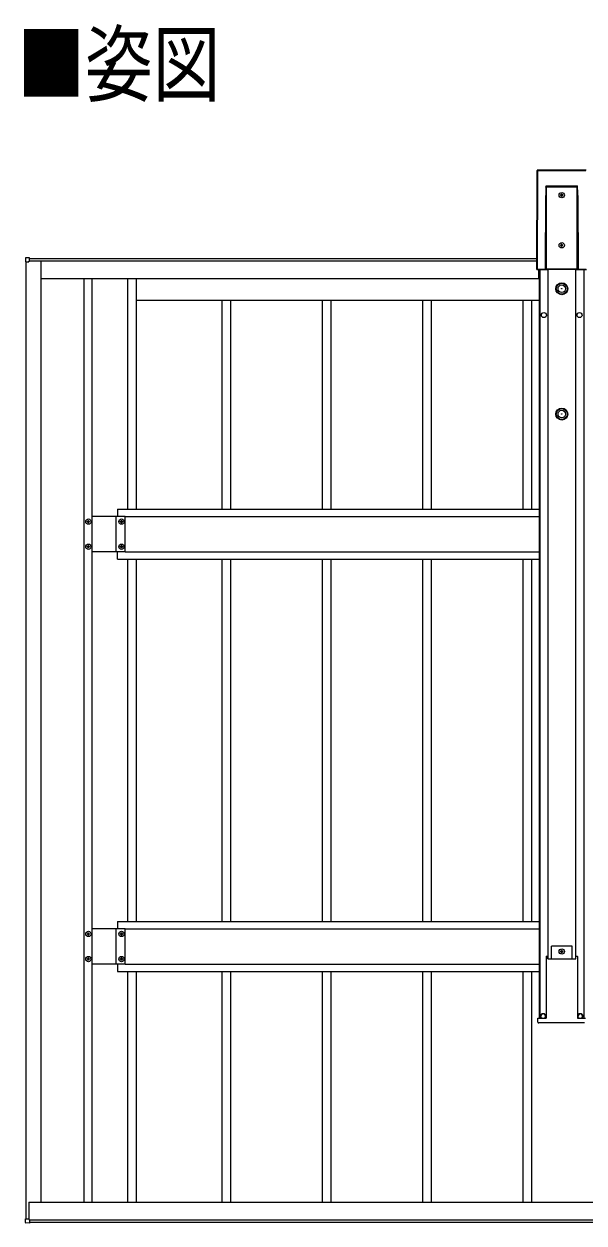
# Model space of a CAD drawing. Units: millimetres, scale not verified. Extents: x -10512 to 10512, y -7425 to 7425.
# Drawn here: x -3267 to -2150, y 296 to 2687 of the extents above; entities that cross this region are included whole.
import ezdxf
from ezdxf.enums import TextEntityAlignment as Align

# ---------------------------------------------------------------- set-up
doc = ezdxf.new("R2010")
doc.units = ezdxf.units.MM
doc.header["$LTSCALE"] = 30
doc.layers.add('0-2_USER1', color=3, linetype='Continuous')
doc.layers.add('0-4_YKK_A1', color=4, linetype='Continuous')
doc.styles.add('ＭＳ ゴシック', font='')
doc.styles.get('ＭＳ ゴシック').set_extended_font_data('MS Gothic')

msp = doc.modelspace()

# ---------------------------------------------------------------- linework, layer by layer
at = {"layer": '0-4_YKK_A1'}
for p, q in [((-2243.71, 2394.79), (-2244.34, 2197.65)), ((-2243.85, 2198.13), (-2243.23, 2394.31)), ((-2243.7, 2394.79), (-2243.71, 2394.79)), ((-2243.23, 2394.31), (-2243.7, 2394.79)), ((-2242.73, 2394.28), (-2243.36, 2198.1)), ((-2145.7, 2395.29), (-2243.21, 2395.29)), ((-2243.21, 2395.29), (-2243.21, 2395.28)), ((-2243.21, 2395.28), (-2242.73, 2394.81)), ((-2145.7, 2395.28), (-2243.21, 2395.28)), ((-2242.73, 2394.81), (-2146.17, 2394.81)), ((-2242.73, 2394.81), (-2242.73, 2394.28)), ((-2146.17, 2394.28), (-2242.73, 2394.28)), ((-2226.98, 2198.21), (-2226.51, 2344.99)), ((-2226.01, 2344.97), (-2226.48, 2198.18)), ((-2226.01, 2198.65), (-2226.01, 2344.97)), ((-2225.51, 2364.2), (-2163.39, 2364.2)), ((-2163.39, 2361.58), (-2225.51, 2361.58)), ((-2225.51, 2361.58), (-2225.51, 2198.65)), ((-2193.97, 2347.06), (-2193.97, 2348.02)), ((-2163.39, 2198.65), (-2163.39, 2361.58)), ((-2162.89, 2344.97), (-2162.89, 2198.65)), ((-2162.42, 2198.18), (-2162.89, 2344.97)), ((-2162.39, 2344.99), (-2161.92, 2198.21)), ((-2193.97, 2247.06), (-2193.97, 2248.02)), ((-3255.95, 2220.98), (-3263.48, 2220.51)), ((-3263.48, 2212.78), (-3257.77, 2212.78)), ((-3262.45, 303.75), (-3262.45, 2212.78)), ((-3257.77, 2212.78), (-3257.45, 2212.78)), ((-3257.45, 2212.78), (-3257.45, 2213.98)), ((-3232.45, 2213.96), (-3257.45, 2213.96)), ((-3256.95, 2213.96), (-3256.95, 2214.28)), ((-3255.95, 2220.48), (-3255.95, 2220.98)), ((-3255.95, 2214.58), (-3255.95, 2220.48)), ((-3255.95, 2219.46), (-2244.27, 2219.46)), ((-3255.95, 2214.46), (-2244.28, 2214.46)), ((-3253.95, 2214.44), (-2244.28, 2214.44)), ((-3253.95, 2214.44), (-3253.95, 2213.96)), ((-3232.45, 337.05), (-3232.45, 2213.96)), ((-3232.45, 2179.46), (-2240.45, 2179.46)), ((-3147.45, 2179.46), (-3147.45, 337.05)), ((-3131.45, 2179.46), (-3131.45, 337.05)), ((-3060.45, 2179.46), (-3060.45, 1719.47)), ((-3043.45, 2179.46), (-3043.45, 1719.47)), ((-2244.34, 2197.64), (-2244.34, 2197.65)), ((-2243.36, 2197.63), (-2243.84, 2197.14)), ((-2243.84, 2197.14), (-2223.08, 2197.14)), ((-2243.84, 2197.14), (-2223.08, 2197.14)), ((-2243.84, 2197.14), (-2243.84, 2197.14)), ((-2243.36, 2198.1), (-2226.97, 2198.1)), ((-2243.36, 2198.1), (-2243.36, 2197.63)), ((-2226.04, 2197.63), (-2243.36, 2197.63)), ((-2240.45, 2179.47), (-2240.45, 2197.14)), ((-2240.45, 2179.46), (-2240.45, 2197.14)), ((-2240.45, 2194.47), (-2239.45, 2194.47)), ((-2239.45, 2197.14), (-2239.45, 704.03)), ((-2238.25, 2197.14), (-2238.25, 704.03)), ((-2226.48, 2198.18), (-2226.01, 2198.65)), ((-2225.51, 2198.15), (-2226.04, 2197.63)), ((-2225.51, 2198.65), (-2163.39, 2198.65)), ((-2225.51, 2198.65), (-2225.51, 2198.15)), ((-2163.39, 2198.15), (-2225.51, 2198.15)), ((-2223.08, 2197.14), (-2222.83, 2198.03)), ((-2222.83, 2198.03), (-2165.95, 2198.03)), ((-2221.95, 2198.03), (-2221.95, 822.2)), ((-2166.95, 2198.03), (-2166.95, 822.2)), ((-2165.95, 2198.03), (-2165.7, 2197.14)), ((-2165.7, 2197.14), (-2145.06, 2197.14)), ((-2165.7, 2197.14), (-2145.06, 2197.14)), ((-2163.39, 2198.65), (-2163.39, 2198.15)), ((-2162.86, 2197.63), (-2163.39, 2198.15)), ((-2162.89, 2198.65), (-2162.42, 2198.18)), ((-2145.55, 2197.63), (-2162.86, 2197.63)), ((-2161.93, 2198.1), (-2145.55, 2198.1)), ((-2150.65, 2197.14), (-2150.65, 704.03)), ((-3043.45, 2136.47), (-2856.35, 2136.47)), ((-2871.45, 1719.47), (-2871.45, 2136.47)), ((-2871.45, 2136.47), (-2656.35, 2136.47)), ((-2854.45, 1719.47), (-2854.45, 2136.47)), ((-2671.45, 1719.47), (-2671.45, 2136.47)), ((-2671.45, 2136.47), (-2456.35, 2136.47)), ((-2654.45, 1719.47), (-2654.45, 2136.47)), ((-2471.45, 1719.47), (-2471.45, 2136.47)), ((-2471.45, 2136.47), (-2256.35, 2136.47)), ((-2454.45, 1719.47), (-2454.45, 2136.47)), ((-2271.45, 1719.47), (-2271.45, 2136.47)), ((-2271.45, 2136.47), (-2239.45, 2136.47)), ((-2254.45, 1719.47), (-2254.45, 2136.47)), ((-3065.45, 1704.97), (-3131.45, 1704.97)), ((-3065.45, 1704.97), (-3131.45, 1704.97)), ((-3082.95, 1633.97), (-3082.95, 1704.97)), ((-3082.95, 1633.97), (-3082.95, 1704.97)), ((-3080.45, 1719.47), (-3080.45, 1704.97)), ((-3080.45, 1719.47), (-2239.45, 1719.47)), ((-3065.45, 1633.97), (-3065.45, 1704.97)), ((-3065.45, 1633.97), (-3065.45, 1704.97)), ((-3065.45, 1704.47), (-2239.45, 1704.47)), ((-3138.93, 1695.91), (-3138.93, 1696.87)), ((-3072.93, 1695.91), (-3072.93, 1696.87)), ((-3138.93, 1645.91), (-3138.93, 1646.87)), ((-3065.45, 1633.97), (-3131.45, 1633.97)), ((-3065.45, 1633.97), (-3131.45, 1633.97)), ((-3080.45, 1619.47), (-3080.45, 1633.97)), ((-3072.93, 1645.91), (-3072.93, 1646.87)), ((-3065.45, 1634.47), (-2239.45, 1634.47)), ((-3080.45, 1619.47), (-2239.45, 1619.47)), ((-3060.45, 1619.47), (-3060.45, 897.05)), ((-3043.45, 1619.47), (-3043.45, 897.05)), ((-2871.45, 897.05), (-2871.45, 1619.47)), ((-2854.45, 897.05), (-2854.45, 1619.47)), ((-2671.45, 897.05), (-2671.45, 1619.47)), ((-2654.45, 897.05), (-2654.45, 1619.47)), ((-2471.45, 897.05), (-2471.45, 1619.47)), ((-2454.45, 897.05), (-2454.45, 1619.47)), ((-2271.45, 897.05), (-2271.45, 1619.47)), ((-2254.45, 897.05), (-2254.45, 1619.47)), ((-3080.45, 897.05), (-3080.45, 882.55)), ((-3080.45, 897.05), (-2239.45, 897.05)), ((-3138.93, 873.49), (-3138.93, 874.45)), ((-3065.45, 882.55), (-3131.45, 882.55)), ((-3082.95, 811.55), (-3082.95, 882.55)), ((-3072.93, 873.49), (-3072.93, 874.45)), ((-3065.45, 811.55), (-3065.45, 882.55)), ((-3065.45, 882.05), (-2239.45, 882.05)), ((-2173.95, 848.03), (-2214.95, 848.03)), ((-2214.95, 822.2), (-2214.95, 848.03)), ((-2193.97, 838.47), (-2193.97, 839.43)), ((-2173.95, 822.2), (-2173.95, 848.03)), ((-3138.93, 823.49), (-3138.93, 824.45)), ((-3072.93, 823.49), (-3072.93, 824.45)), ((-2225.7, 827.39), (-2225.7, 704.18)), ((-2225.34, 827.53), (-2225.69, 827.53)), ((-2225.34, 827.53), (-2224.84, 827.53)), ((-2224.84, 827.53), (-2222.8, 827.53)), ((-2222.49, 822.2), (-2222.8, 827.53)), ((-2166.1, 827.53), (-2164.06, 827.53)), ((-2164.06, 827.53), (-2163.56, 827.53)), ((-2163.56, 827.53), (-2163.21, 827.53)), ((-2163.2, 827.39), (-2163.2, 704.18)), ((-3065.45, 811.55), (-3131.45, 811.55)), ((-3080.45, 811.55), (-3080.45, 797.05)), ((-3080.45, 797.05), (-2239.45, 797.05)), ((-3065.45, 812.05), (-2239.45, 812.05)), ((-3060.45, 797.05), (-3060.45, 337.05)), ((-3043.45, 797.05), (-3043.45, 337.05)), ((-2871.45, 337.05), (-2871.45, 797.05)), ((-2854.45, 337.05), (-2854.45, 797.05)), ((-2671.45, 337.05), (-2671.45, 797.05)), ((-2654.45, 337.05), (-2654.45, 797.05)), ((-2471.45, 337.05), (-2471.45, 797.05)), ((-2454.45, 337.05), (-2454.45, 797.05)), ((-2271.45, 337.05), (-2271.45, 797.05)), ((-2254.45, 337.05), (-2254.45, 797.05)), ((-2241.82, 704.03), (-2226.81, 704.03)), ((-2226.28, 694.53), (-2239.86, 694.53)), ((-2235.95, 704.03), (-2235.95, 708.03)), ((-2226.95, 704.03), (-2226.95, 708.03)), ((-2226.81, 704.03), (-2225.81, 704.03)), ((-2224.79, 694.53), (-2226.28, 694.53)), ((-2225.71, 704.03), (-2225.81, 704.03)), ((-2224.41, 694.53), (-2224.79, 694.53)), ((-2164.49, 694.53), (-2224.41, 694.53)), ((-2164.11, 694.53), (-2164.49, 694.53)), ((-2162.62, 694.53), (-2164.11, 694.53)), ((-2163.19, 704.03), (-2163.09, 704.03)), ((-2163.09, 704.03), (-2162.09, 704.03)), ((-2149.04, 694.53), (-2162.62, 694.53)), ((-2162.09, 704.03), (-2147.08, 704.03)), ((-2161.95, 704.03), (-2161.95, 708.03)), ((-2152.95, 704.03), (-2152.95, 708.03)), ((-3256.95, 337.05), (1717.55, 337.05)), ((-3256.95, 337.05), (-3256.95, 302.25)), ((-3263.48, 303.75), (-3257.77, 303.75)), ((-3255.95, 295.55), (-3263.48, 296.01)), ((-3257.77, 303.75), (-3257.45, 303.75)), ((-3257.45, 303.75), (-3257.45, 302.55)), ((-3257.45, 303.75), (-3257.45, 302.55)), ((-3256.95, 302.55), (-3257.45, 302.55)), ((-3255.95, 302.05), (1741.05, 302.05)), ((-3255.95, 301.95), (-3255.95, 296.04)), ((-3255.95, 297.05), (1741.05, 297.05)), ((-3255.95, 296.04), (-3255.95, 295.55))]:
    msp.add_line(p, q, dxfattribs=at)
for points in [[(-2243.7, 2394.79), (-2244.34, 2197.64), (-2243.85, 2198.13)], [(-2225.87, 2361.61), (-2225.6, 2363.59), (-2225.51, 2364.16), (-2225.51, 2364.2)], [(-2225.51, 2361.58), (-2225.53, 2361.58), (-2225.56, 2361.58), (-2225.58, 2361.58), (-2225.6, 2361.58), (-2225.63, 2361.58), (-2225.65, 2361.58), (-2225.67, 2361.58), (-2225.69, 2361.58)], [(-2195.89, 2346.1), (-2196.85, 2346.1), (-2196.85, 2345.14), (-2195.89, 2345.14)], [(-2193.97, 2348.02), (-2194.93, 2348.02), (-2194.93, 2347.06)], [(-2194.93, 2344.18), (-2194.93, 2343.22), (-2193.97, 2343.22), (-2193.97, 2344.18)], [(-2193.01, 2345.14), (-2192.05, 2345.14), (-2192.05, 2346.1), (-2193.01, 2346.1)], [(-2163.21, 2361.58), (-2163.35, 2363.58), (-2163.39, 2364.16), (-2163.39, 2364.2)], [(-2163.39, 2361.58), (-2163.37, 2361.58), (-2163.34, 2361.58), (-2163.32, 2361.58), (-2163.3, 2361.58), (-2163.28, 2361.58), (-2163.25, 2361.58), (-2163.23, 2361.58), (-2163.21, 2361.58)], [(-2195.89, 2246.1), (-2196.85, 2246.1), (-2196.85, 2245.14), (-2195.89, 2245.14)], [(-2193.97, 2248.02), (-2194.93, 2248.02), (-2194.93, 2247.06)], [(-2194.93, 2244.18), (-2194.93, 2243.22), (-2193.97, 2243.22), (-2193.97, 2244.18)], [(-2193.01, 2245.14), (-2192.05, 2245.14), (-2192.05, 2246.1), (-2193.01, 2246.1)], [(-3263.95, 2220.02), (-3263.95, 2212.78), (-3263.48, 2212.78)], [(-3257.15, 2214.28), (-3255.95, 2214.28), (-3255.95, 2214.58)], [(-2225.51, 2198.65), (-2225.6, 2198.65), (-2225.69, 2198.65), (-2225.78, 2198.65), (-2225.85, 2198.65), (-2225.92, 2198.65), (-2225.96, 2198.65), (-2226, 2198.65), (-2226.01, 2198.65)], [(-2163.39, 2198.65), (-2163.3, 2198.65), (-2163.21, 2198.65), (-2163.12, 2198.65), (-2163.05, 2198.65), (-2162.99, 2198.65), (-2162.94, 2198.65), (-2162.91, 2198.65), (-2162.89, 2198.65)], [(-3139.89, 1693.99), (-3140.85, 1693.99), (-3140.85, 1694.95), (-3139.89, 1694.95)], [(-3138.93, 1696.87), (-3137.97, 1696.87), (-3137.97, 1695.91)], [(-3137.97, 1693.03), (-3137.97, 1692.07), (-3138.93, 1692.07), (-3138.93, 1693.03)], [(-3137.01, 1694.95), (-3136.05, 1694.95), (-3136.05, 1693.99), (-3137.01, 1693.99)], [(-3073.89, 1693.99), (-3074.85, 1693.99), (-3074.85, 1694.95), (-3073.89, 1694.95)], [(-3072.93, 1696.87), (-3071.97, 1696.87), (-3071.97, 1695.91)], [(-3071.97, 1693.03), (-3071.97, 1692.07), (-3072.93, 1692.07), (-3072.93, 1693.03)], [(-3071.01, 1694.95), (-3070.05, 1694.95), (-3070.05, 1693.99), (-3071.01, 1693.99)], [(-3139.89, 1643.99), (-3140.85, 1643.99), (-3140.85, 1644.95), (-3139.89, 1644.95)], [(-3138.93, 1646.87), (-3137.97, 1646.87), (-3137.97, 1645.91)], [(-3137.97, 1643.03), (-3137.97, 1642.07), (-3138.93, 1642.07), (-3138.93, 1643.03)], [(-3137.01, 1644.95), (-3136.05, 1644.95), (-3136.05, 1643.99), (-3137.01, 1643.99)], [(-3073.89, 1643.99), (-3074.85, 1643.99), (-3074.85, 1644.95), (-3073.89, 1644.95)], [(-3072.93, 1646.87), (-3071.97, 1646.87), (-3071.97, 1645.91)], [(-3071.97, 1643.03), (-3071.97, 1642.07), (-3072.93, 1642.07), (-3072.93, 1643.03)], [(-3071.01, 1644.95), (-3070.05, 1644.95), (-3070.05, 1643.99), (-3071.01, 1643.99)], [(-3139.89, 871.57), (-3140.85, 871.57), (-3140.85, 872.53), (-3139.89, 872.53)], [(-3138.93, 874.45), (-3137.97, 874.45), (-3137.97, 873.49)], [(-3137.97, 870.61), (-3137.97, 869.65), (-3138.93, 869.65), (-3138.93, 870.61)], [(-3137.01, 872.53), (-3136.05, 872.53), (-3136.05, 871.57), (-3137.01, 871.57)], [(-3073.89, 871.57), (-3074.85, 871.57), (-3074.85, 872.53), (-3073.89, 872.53)], [(-3072.93, 874.45), (-3071.97, 874.45), (-3071.97, 873.49)], [(-3071.97, 870.61), (-3071.97, 869.65), (-3072.93, 869.65), (-3072.93, 870.61)], [(-3071.01, 872.53), (-3070.05, 872.53), (-3070.05, 871.57), (-3071.01, 871.57)], [(-2195.89, 837.51), (-2196.85, 837.51), (-2196.85, 836.55), (-2195.89, 836.55)], [(-2193.97, 839.43), (-2194.93, 839.43), (-2194.93, 838.47)], [(-2193.01, 836.55), (-2192.05, 836.55), (-2192.05, 837.51), (-2193.01, 837.51)], [(-3139.89, 821.57), (-3140.85, 821.57), (-3140.85, 822.53), (-3139.89, 822.53)], [(-3138.93, 824.45), (-3137.97, 824.45), (-3137.97, 823.49)], [(-3137.97, 820.61), (-3137.97, 819.65), (-3138.93, 819.65), (-3138.93, 820.61)], [(-3137.01, 822.53), (-3136.05, 822.53), (-3136.05, 821.57), (-3137.01, 821.57)], [(-3073.89, 821.57), (-3074.85, 821.57), (-3074.85, 822.53), (-3073.89, 822.53)], [(-3072.93, 824.45), (-3071.97, 824.45), (-3071.97, 823.49)], [(-3071.97, 820.61), (-3071.97, 819.65), (-3072.93, 819.65), (-3072.93, 820.61)], [(-3071.01, 822.53), (-3070.05, 822.53), (-3070.05, 821.57), (-3071.01, 821.57)], [(-2222.49, 822.2), (-2166.41, 822.2), (-2166.1, 827.53)], [(-2194.93, 835.59), (-2194.93, 834.63), (-2193.97, 834.63), (-2193.97, 835.59)], [(-2241.86, 696.41), (-2242.32, 704.03), (-2241.82, 704.03)], [(-3263.95, 296.51), (-3263.95, 303.75), (-3263.48, 303.75)], [(-3257.15, 302.25), (-3255.95, 302.25), (-3255.95, 301.95)]]:
    msp.add_lwpolyline(points, dxfattribs=at)
for centre, radius in [((-2194.45, 2345.62), 5.3), ((-2194.45, 2245.62), 5.3), ((-2194.39, 2159.11), 12), ((-2194.39, 2159.11), 10.88), ((-2194.39, 2159.11), 7.48), ((-2194.39, 2159.11), 0.5), ((-2229.95, 2106.47), 5), ((-2158.95, 2106.47), 5), ((-2194.39, 1909.11), 12), ((-2194.39, 1909.11), 10.88), ((-2194.39, 1909.11), 7.48), ((-2194.39, 1909.11), 0.5), ((-3138.45, 1694.47), 5.3), ((-3072.45, 1694.47), 5.3), ((-3138.45, 1644.47), 5.3), ((-3072.45, 1644.47), 5.3), ((-3138.45, 872.05), 5.3), ((-3072.45, 872.05), 5.3), ((-2194.45, 837.03), 5.3), ((-3138.45, 822.05), 5.3), ((-3072.45, 822.05), 5.3), ((-2231.45, 708.53), 5), ((-2157.45, 708.53), 5)]:
    msp.add_circle(centre, radius, dxfattribs=at)
for centre, radius, start, end in [((-2243.21, 2394.79), 0.5, 90, 179.81634), ((-2243.2, 2394.78), 0.501, 90.24971, 179.75029), ((-2242.72, 2394.3), 0.501, 90.24971, 179.75029), ((-2242.83, 2397.04), 2.76, 261.80183, 272.1952), ((-2226.4, 2342.24), 2.76, 81.80183, 92.1952), ((-2227.08, 2352.61), 9.09, 81.20266, 82.35702), ((-1784.13, 2331.62), 442.57, 175.77814, 176.1178), ((-2195.89, 2347.06), 0.96, 270, 0), ((-2195.89, 2344.18), 0.96, 0, 90), ((-2193.01, 2347.06), 0.96, 180, 270), ((-2193.01, 2344.18), 0.96, 90, 180), ((-2462.13, 2320.62), 301.89, 7.80423, 8.30085), ((-2161.82, 2352.61), 9.09, 97.64298, 98.79734), ((-2162.5, 2342.24), 2.76, 87.8048, 98.19817), ((-2195.89, 2247.06), 0.96, 270, 0), ((-2195.89, 2244.18), 0.96, 0, 90), ((-2193.01, 2247.06), 0.96, 180, 270), ((-2193.01, 2244.18), 0.96, 90, 180), ((-3263.45, 2220.02), 0.5, 93.5, 180), ((-3257.15, 2213.98), 0.3, 90, 180), ((-2243.84, 2197.64), 0.5, 179.81634, 270), ((-2243.83, 2197.65), 0.501, 180.24971, 269.75029), ((-2243.46, 2200.86), 2.76, 261.80183, 272.1952), ((-2243.35, 2198.13), 0.501, 180.24971, 269.75029), ((-2226.87, 2195.45), 2.76, 81.80183, 92.1952), ((-2226.57, 2195.34), 2.79, 88.18282, 98.39155), ((-2225.51, 2198.66), 0.501, 180.24971, 269.75029), ((-2163.39, 2198.66), 0.501, 270.24971, 359.75029), ((-2162.03, 2195.45), 2.76, 87.8048, 98.19817), ((-2162.33, 2195.34), 2.79, 81.60845, 91.81718), ((-3139.89, 1695.91), 0.96, 270, 0), ((-3139.89, 1693.03), 0.96, 0, 90), ((-3137.01, 1695.91), 0.96, 180, 270), ((-3137.01, 1693.03), 0.96, 90, 180), ((-3073.89, 1695.91), 0.96, 270, 0), ((-3073.89, 1693.03), 0.96, 0, 90), ((-3071.01, 1695.91), 0.96, 180, 270), ((-3071.01, 1693.03), 0.96, 90, 180), ((-3139.89, 1645.91), 0.96, 270, 0), ((-3139.89, 1643.03), 0.96, 0, 90), ((-3137.01, 1645.91), 0.96, 180, 270), ((-3137.01, 1643.03), 0.96, 90, 180), ((-3073.89, 1645.91), 0.96, 270, 0), ((-3073.89, 1643.03), 0.96, 0, 90), ((-3071.01, 1645.91), 0.96, 180, 270), ((-3071.01, 1643.03), 0.96, 90, 180), ((-3139.89, 873.49), 0.96, 270, 0), ((-3139.89, 870.61), 0.96, 0, 90), ((-3137.01, 873.49), 0.96, 180, 270), ((-3137.01, 870.61), 0.96, 90, 180), ((-3073.89, 873.49), 0.96, 270, 0), ((-3073.89, 870.61), 0.96, 0, 90), ((-3071.01, 873.49), 0.96, 180, 270), ((-3071.01, 870.61), 0.96, 90, 180), ((-2195.89, 838.47), 0.96, 270, 0), ((-2193.01, 838.47), 0.96, 180, 270), ((-3139.89, 823.49), 0.96, 270, 0), ((-3139.89, 820.61), 0.96, 0, 90), ((-3137.01, 823.49), 0.96, 180, 270), ((-3137.01, 820.61), 0.96, 90, 180), ((-3073.89, 823.49), 0.96, 270, 0), ((-3073.89, 820.61), 0.96, 0, 90), ((-3071.01, 823.49), 0.96, 180, 270), ((-3071.01, 820.61), 0.96, 90, 180), ((-2195.89, 835.59), 0.96, 0, 90), ((-2193.01, 835.59), 0.96, 90, 180), ((-2239.86, 696.53), 2, 183.5, 270), ((-2231.45, 708.03), 4.5, 90, 180), ((-2231.45, 708.03), 4.5, 0, 90), ((-2157.45, 708.03), 4.5, 90, 180), ((-2157.45, 708.03), 4.5, 0, 90), ((-3263.45, 296.51), 0.5, 180, 266.5), ((-3257.15, 302.55), 0.3, 180, 270)]:
    msp.add_arc(centre, radius, start, end, dxfattribs=at)
for centre, major_axis, ratio, start_param, end_param in [((-2225.51, 2343.83), (0, -19.08), 0.052413, 3.5123474, 4.6513024), ((-2225.51, 2343.8), (0, -19.08), 0.026207, 3.5123474, 4.6513024), ((-2222.42, 2361.58), (0, -50), 0.061774, 4.6600291, 4.7123946), ((-2166.48, 2361.58), (0, -50), 0.061774, 1.5707907, 1.6231562), ((-2163.39, 2343.8), (0, -19.08), 0.026207, 1.6318829, 2.7708379), ((-2163.39, 2343.83), (0, -19.08), 0.052413, 1.6318829, 2.7708379), ((-2225.98, 2198.21), (-0.543, -0.848), 0.992387, 5.2824884, 5.3922079), ((-2226.04, 2198.13), (0.941, -0.042), 0.529688, 3.2789358, 4.7362857), ((-2225.98, 2198.19), (-0.293, -0.417), 0.981557, 5.3232786, 5.4329981), ((-2226.04, 2198.13), (0.185, -0.478), 0.839234, 4.3937254, 5.8510754), ((-2162.86, 2198.13), (-0.185, -0.478), 0.839234, 0.4321099, 1.8894599), ((-2162.86, 2198.13), (0.941, 0.042), 0.529688, 4.6884922, 6.1458421), ((-2162.92, 2198.19), (0.293, -0.417), 0.981557, 0.8501872, 0.9599067), ((-2162.92, 2198.21), (0.543, -0.848), 0.992387, 0.8909775, 1.0006969), ((-2225.66, 827.03), (0.031, -0.5), 0.061627, 3.1377656, 3.9231638), ((-2163.24, 827.03), (-0.031, -0.5), 0.061627, 2.3600215, 3.1454197), ((-2225.74, 704.53), (0.031, -0.5), 0.061627, 6.2793582, 7.0647564), ((-2163.16, 704.53), (-0.031, -0.5), 0.061627, 5.5016142, 6.2870124)]:
    msp.add_ellipse(centre, major_axis=major_axis, ratio=ratio, start_param=start_param, end_param=end_param, dxfattribs=at)

# ---------------------------------------------------------------- texts
at = {"layer": '0-2_USER1', "style": 'ＭＳ ゴシック', "width": 0.8}
msp.add_text('■姿図', height=123.8, dxfattribs=at).set_placement((-3280.46, 2508.11), align=Align.BOTTOM_LEFT)

doc.saveas('drawing.dxf')
